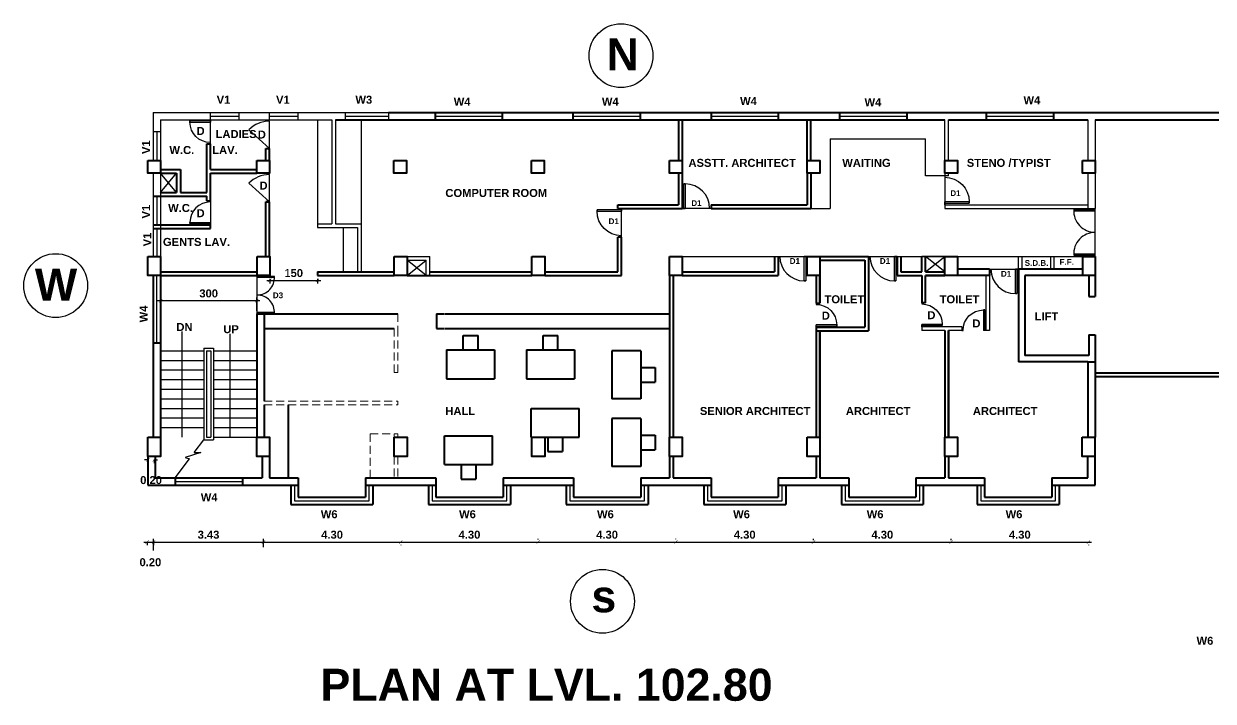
# Model space of a CAD drawing. Header units: inches. Extents: x 1352 to 5457, y 84 to 1168.
# Drawn here: x 2448.69 to 2485.85, y 276.56 to 297.73 of the extents above; entities that cross this region are included whole.
import ezdxf

# ---------------------------------------------------------------- set-up
doc = ezdxf.new("R2010")
doc.units = ezdxf.units.IN
doc.header["$MEASUREMENT"] = 0
doc.header["$PDMODE"] = 35
doc.header["$PDSIZE"] = -0.5
doc.linetypes.add('DASHED2', pattern=[0.375, 0.25, -0.125])
for name, color, linetype, lineweight in [('col', 250, 'Continuous', 40), ('hatch', 250, 'DASHED2', 9), ('text', 250, 'Continuous', 30), ('wall', 7, 'Continuous', 40), ('win', 250, 'Continuous', 30)]:
    doc.layers.add(name, color=color, linetype=linetype, lineweight=lineweight)
doc.styles.get("Standard").update_dxf_attribs({"font": 'arialbd.ttf', "height": 1.5})
doc.dimstyles.get("Standard").update_dxf_attribs({"dimtxt": 0.25, "dimasz": 0.1, "dimexe": 0.1, "dimexo": 0.1, "dimgap": 0.1, "dimtad": 1, "dimzin": 0, "dimdsep": 46, "dimtxsty": 'Standard', "dimblk": 'ARCHTICK', "dimcen": 0.1, "dimdle": 0.1, "dimclrd": 256, "dimadec": 0, "dimazin": 0, "dimtfac": 1, "dimtofl": 0, "dimtmove": 2, "dimatfit": 3, "dimfxl": 1, "dimtolj": 1, "dimtzin": 0, "dimlwd": -1, "dimarcsym": 0})

# ---------------------------------------------------------------- blocks, each defined once
blk = doc.blocks.new('_ArchTick')
at = {"color": 0, "linetype": 'ByBlock', "const_width": 0.15}
blk.add_lwpolyline([(-0.5, -0.5), (0.5, 0.5)], dxfattribs=at)
blk = doc.blocks.new('*D535')
at = {"layer": 'Defpoints', "color": 0, "transparency": 16777216}
for p in [(2452.963, 289.074), (2452.963, 288.661), (2455.963, 288.661)]:
    blk.add_point(p, dxfattribs=at)
at = {"layer": 'win', "color": 0, "lineweight": -2, "transparency": 16777216}
for p, q in [((2452.963, 288.761), (2452.963, 289.174)), ((2455.963, 288.761), (2455.963, 289.174))]:
    blk.add_line(p, q, dxfattribs=at)
at = {"layer": 'win', "transparency": 16777216}
blk.add_line((2456.063, 289.074), (2452.863, 289.074), dxfattribs=at)
at = {"layer": 'win', "transparency": 16777216, "xscale": 0.1, "yscale": 0.1, "zscale": 0.1, "rotation": 180}
blk.add_blockref('_ArchTick', (2452.963, 289.074), dxfattribs=at)
at = {"layer": 'win', "transparency": 16777216, "xscale": 0.1, "yscale": 0.1, "zscale": 0.1}
blk.add_blockref('_ArchTick', (2455.963, 289.074), dxfattribs=at)
at = {"layer": 'win', "color": 0, "transparency": 16777216, "insert": (2454.463, 289.302), "char_height": 0.25, "attachment_point": 5}
blk.add_mtext('\\A1;300', dxfattribs=at)
blk = doc.blocks.new('R')
at = {"layer": 'win'}
for p, q in [((13.196, 5.483), (13.246, 5.483)), ((14.096, 4.633), (14.096, 5.483)), ((14.196, 5.483), (14.096, 5.483)), ((14.146, 5.483), (14.146, 4.633)), ((14.096, 4.633), (14.146, 4.633)), ((14.146, 4.633), (14.096, 4.633))]:
    blk.add_line(p, q, dxfattribs=at)
blk.add_arc((14.096, 5.483), 0.85, 180, 270, dxfattribs=at)
blk = doc.blocks.new('*D536')
at = {"layer": 'Defpoints', "color": 0, "transparency": 16777216}
for p in [(2456.377, 289.861), (2457.863, 289.861), (2457.863, 289.711)]:
    blk.add_point(p, dxfattribs=at)
at = {"layer": 'text', "transparency": 16777216}
blk.add_line((2456.277, 289.711), (2457.963, 289.711), dxfattribs=at)
at = {"layer": 'text', "color": 0, "lineweight": -2, "transparency": 16777216}
for p, q in [((2456.377, 289.761), (2456.377, 289.611)), ((2457.863, 289.761), (2457.863, 289.611))]:
    blk.add_line(p, q, dxfattribs=at)
at = {"layer": 'text', "transparency": 16777216, "xscale": 0.1, "yscale": 0.1, "zscale": 0.1, "rotation": 180}
blk.add_blockref('_ArchTick', (2456.377, 289.711), dxfattribs=at)
at = {"layer": 'text', "transparency": 16777216, "xscale": 0.1, "yscale": 0.1, "zscale": 0.1}
blk.add_blockref('_ArchTick', (2457.863, 289.711), dxfattribs=at)
at = {"layer": 'text', "color": 0, "transparency": 16777216, "insert": (2457.12, 289.939), "char_height": 0.25, "attachment_point": 5}
blk.add_mtext('\\A1;{\\fArial Baltic|b0|i0|c186|p34;1}50', dxfattribs=at)
blk = doc.blocks.new('*D537')
at = {"layer": 'Defpoints', "color": 0, "linetype": 'Continuous', "transparency": 16777216}
for p in [(2452.563, 284.211), (2452.763, 284.211), (2452.763, 284.102)]:
    blk.add_point(p, dxfattribs=at)
at = {"layer": 'text', "linetype": 'Continuous', "transparency": 16777216}
for p, q in [((2452.563, 284.102), (2452.463, 284.102)), ((2452.763, 284.102), (2452.863, 284.102))]:
    blk.add_line(p, q, dxfattribs=at)
at = {"layer": 'text', "color": 0, "linetype": 'Continuous', "lineweight": -2, "transparency": 16777216}
for p, q in [((2452.563, 284.111), (2452.563, 284.002)), ((2452.763, 284.111), (2452.763, 284.002))]:
    blk.add_line(p, q, dxfattribs=at)
at = {"layer": 'text', "linetype": 'Continuous', "transparency": 16777216, "xscale": 0.1, "yscale": 0.1, "zscale": 0.1}
blk.add_blockref('_ArchTick', (2452.563, 284.102), dxfattribs=at)
at = {"layer": 'text', "linetype": 'Continuous', "transparency": 16777216, "xscale": 0.1, "yscale": 0.1, "zscale": 0.1, "rotation": 180}
blk.add_blockref('_ArchTick', (2452.763, 284.102), dxfattribs=at)
at = {"layer": 'text', "color": 0, "linetype": 'Continuous', "transparency": 16777216, "insert": (2452.663, 283.469), "char_height": 0.25, "attachment_point": 5}
blk.add_mtext('\\A1;0.20', dxfattribs=at)
blk = doc.blocks.new('*D527')
at = {"layer": 'Defpoints', "color": 0, "linetype": 'Continuous', "transparency": 16777216}
for p in [(2452.542, 281.646), (2452.742, 281.646), (2452.742, 281.536)]:
    blk.add_point(p, dxfattribs=at)
at = {"layer": 'text', "linetype": 'Continuous', "transparency": 16777216}
blk.add_line((2452.442, 281.536), (2452.842, 281.536), dxfattribs=at)
at = {"layer": 'text', "color": 0, "linetype": 'Continuous', "lineweight": -2, "transparency": 16777216}
for p, q in [((2452.542, 281.546), (2452.542, 281.436)), ((2452.742, 281.546), (2452.742, 281.436))]:
    blk.add_line(p, q, dxfattribs=at)
at = {"layer": 'text', "linetype": 'Continuous', "transparency": 16777216, "xscale": 0.1, "yscale": 0.1, "zscale": 0.1, "rotation": 180}
blk.add_blockref('_ArchTick', (2452.542, 281.536), dxfattribs=at)
at = {"layer": 'text', "linetype": 'Continuous', "transparency": 16777216, "xscale": 0.1, "yscale": 0.1, "zscale": 0.1}
blk.add_blockref('_ArchTick', (2452.742, 281.536), dxfattribs=at)
at = {"layer": 'text', "color": 0, "linetype": 'Continuous', "transparency": 16777216, "insert": (2452.642, 280.903), "char_height": 0.25, "attachment_point": 5}
blk.add_mtext('\\A1;0.20', dxfattribs=at)
blk = doc.blocks.new('*D528')
at = {"layer": 'Defpoints', "color": 0, "linetype": 'Continuous', "transparency": 16777216}
for p in [(2456.177, 281.536), (2452.742, 281.166), (2456.177, 281.276)]:
    blk.add_point(p, dxfattribs=at)
at = {"layer": 'text', "linetype": 'Continuous', "transparency": 16777216}
blk.add_line((2452.642, 281.536), (2456.277, 281.536), dxfattribs=at)
at = {"layer": 'text', "color": 0, "linetype": 'Continuous', "lineweight": -2, "transparency": 16777216}
for p, q in [((2452.742, 281.266), (2452.742, 281.636)), ((2456.177, 281.376), (2456.177, 281.636))]:
    blk.add_line(p, q, dxfattribs=at)
at = {"layer": 'text', "linetype": 'Continuous', "transparency": 16777216, "xscale": 0.1, "yscale": 0.1, "zscale": 0.1, "rotation": 180}
blk.add_blockref('_ArchTick', (2452.742, 281.536), dxfattribs=at)
at = {"layer": 'text', "linetype": 'Continuous', "transparency": 16777216, "xscale": 0.1, "yscale": 0.1, "zscale": 0.1}
blk.add_blockref('_ArchTick', (2456.177, 281.536), dxfattribs=at)
at = {"layer": 'text', "color": 0, "linetype": 'Continuous', "transparency": 16777216, "insert": (2454.459, 281.763), "char_height": 0.25, "attachment_point": 5}
blk.add_mtext('\\A1;3.43', dxfattribs=at)
blk = doc.blocks.new('*D529')
at = {"layer": 'Defpoints', "color": 0, "linetype": 'Continuous', "transparency": 16777216}
for p in [(2460.463, 281.548), (2460.463, 281.536), (2456.177, 281.276)]:
    blk.add_point(p, dxfattribs=at)
at = {"layer": 'text', "linetype": 'Continuous', "transparency": 16777216}
blk.add_line((2456.077, 281.536), (2460.563, 281.536), dxfattribs=at)
at = {"layer": 'text', "color": 0, "linetype": 'Continuous', "lineweight": -2, "transparency": 16777216}
for p, q in [((2456.177, 281.376), (2456.177, 281.636)), ((2460.463, 281.448), (2460.463, 281.436))]:
    blk.add_line(p, q, dxfattribs=at)
at = {"layer": 'text', "linetype": 'Continuous', "transparency": 16777216, "xscale": 0.1, "yscale": 0.1, "zscale": 0.1, "rotation": 180}
blk.add_blockref('_ArchTick', (2456.177, 281.536), dxfattribs=at)
at = {"layer": 'text', "linetype": 'Continuous', "transparency": 16777216, "xscale": 0.1, "yscale": 0.1, "zscale": 0.1}
blk.add_blockref('_ArchTick', (2460.463, 281.536), dxfattribs=at)
at = {"layer": 'text', "color": 0, "linetype": 'Continuous', "transparency": 16777216, "insert": (2458.32, 281.763), "char_height": 0.25, "attachment_point": 5}
blk.add_mtext('\\A1;4.30 ', dxfattribs=at)
blk = doc.blocks.new('*D530')
at = {"layer": 'Defpoints', "color": 0, "linetype": 'Continuous', "transparency": 16777216}
for p in [(2460.463, 281.548), (2464.763, 281.536), (2464.763, 281.512)]:
    blk.add_point(p, dxfattribs=at)
at = {"layer": 'text', "linetype": 'Continuous', "transparency": 16777216}
blk.add_line((2460.363, 281.536), (2464.863, 281.536), dxfattribs=at)
at = {"layer": 'text', "color": 0, "linetype": 'Continuous', "lineweight": -2, "transparency": 16777216}
for p, q in [((2460.463, 281.448), (2460.463, 281.436)), ((2464.763, 281.612), (2464.763, 281.636))]:
    blk.add_line(p, q, dxfattribs=at)
at = {"layer": 'text', "linetype": 'Continuous', "transparency": 16777216, "xscale": 0.1, "yscale": 0.1, "zscale": 0.1, "rotation": 180}
blk.add_blockref('_ArchTick', (2460.463, 281.536), dxfattribs=at)
at = {"layer": 'text', "linetype": 'Continuous', "transparency": 16777216, "xscale": 0.1, "yscale": 0.1, "zscale": 0.1}
blk.add_blockref('_ArchTick', (2464.763, 281.536), dxfattribs=at)
at = {"layer": 'text', "color": 0, "linetype": 'Continuous', "transparency": 16777216, "insert": (2462.613, 281.763), "char_height": 0.25, "attachment_point": 5}
blk.add_mtext('\\A1;4.30', dxfattribs=at)
blk = doc.blocks.new('*D531')
at = {"layer": 'Defpoints', "color": 0, "linetype": 'Continuous', "transparency": 16777216}
for p in [(2464.763, 281.512), (2469.063, 281.536), (2469.063, 281.526)]:
    blk.add_point(p, dxfattribs=at)
at = {"layer": 'text', "linetype": 'Continuous', "transparency": 16777216}
blk.add_line((2464.663, 281.536), (2469.163, 281.536), dxfattribs=at)
at = {"layer": 'text', "color": 0, "linetype": 'Continuous', "lineweight": -2, "transparency": 16777216}
for p, q in [((2464.763, 281.612), (2464.763, 281.636)), ((2469.063, 281.626), (2469.063, 281.636))]:
    blk.add_line(p, q, dxfattribs=at)
at = {"layer": 'text', "linetype": 'Continuous', "transparency": 16777216, "xscale": 0.1, "yscale": 0.1, "zscale": 0.1, "rotation": 180}
blk.add_blockref('_ArchTick', (2464.763, 281.536), dxfattribs=at)
at = {"layer": 'text', "linetype": 'Continuous', "transparency": 16777216, "xscale": 0.1, "yscale": 0.1, "zscale": 0.1}
blk.add_blockref('_ArchTick', (2469.063, 281.536), dxfattribs=at)
at = {"layer": 'text', "color": 0, "linetype": 'Continuous', "transparency": 16777216, "insert": (2466.913, 281.763), "char_height": 0.25, "attachment_point": 5}
blk.add_mtext('\\A1;4.30', dxfattribs=at)
blk = doc.blocks.new('*D532')
at = {"layer": 'Defpoints', "color": 0, "linetype": 'Continuous', "transparency": 16777216}
for p in [(2469.063, 281.526), (2473.363, 281.536), (2473.363, 281.498)]:
    blk.add_point(p, dxfattribs=at)
at = {"layer": 'text', "linetype": 'Continuous', "transparency": 16777216}
blk.add_line((2468.963, 281.536), (2473.463, 281.536), dxfattribs=at)
at = {"layer": 'text', "color": 0, "linetype": 'Continuous', "lineweight": -2, "transparency": 16777216}
for p, q in [((2469.063, 281.626), (2469.063, 281.636)), ((2473.363, 281.598), (2473.363, 281.636))]:
    blk.add_line(p, q, dxfattribs=at)
at = {"layer": 'text', "linetype": 'Continuous', "transparency": 16777216, "xscale": 0.1, "yscale": 0.1, "zscale": 0.1, "rotation": 180}
blk.add_blockref('_ArchTick', (2469.063, 281.536), dxfattribs=at)
at = {"layer": 'text', "linetype": 'Continuous', "transparency": 16777216, "xscale": 0.1, "yscale": 0.1, "zscale": 0.1}
blk.add_blockref('_ArchTick', (2473.363, 281.536), dxfattribs=at)
at = {"layer": 'text', "color": 0, "linetype": 'Continuous', "transparency": 16777216, "insert": (2471.213, 281.763), "char_height": 0.25, "attachment_point": 5}
blk.add_mtext('\\A1;4.30', dxfattribs=at)
blk = doc.blocks.new('*D533')
at = {"layer": 'Defpoints', "color": 0, "linetype": 'Continuous', "transparency": 16777216}
for p in [(2473.363, 281.498), (2477.663, 281.536), (2477.663, 281.498)]:
    blk.add_point(p, dxfattribs=at)
at = {"layer": 'text', "linetype": 'Continuous', "transparency": 16777216}
blk.add_line((2473.263, 281.536), (2477.763, 281.536), dxfattribs=at)
at = {"layer": 'text', "color": 0, "linetype": 'Continuous', "lineweight": -2, "transparency": 16777216}
for p, q in [((2473.363, 281.598), (2473.363, 281.636)), ((2477.663, 281.598), (2477.663, 281.636))]:
    blk.add_line(p, q, dxfattribs=at)
at = {"layer": 'text', "linetype": 'Continuous', "transparency": 16777216, "xscale": 0.1, "yscale": 0.1, "zscale": 0.1, "rotation": 180}
blk.add_blockref('_ArchTick', (2473.363, 281.536), dxfattribs=at)
at = {"layer": 'text', "linetype": 'Continuous', "transparency": 16777216, "xscale": 0.1, "yscale": 0.1, "zscale": 0.1}
blk.add_blockref('_ArchTick', (2477.663, 281.536), dxfattribs=at)
at = {"layer": 'text', "color": 0, "linetype": 'Continuous', "transparency": 16777216, "insert": (2475.513, 281.763), "char_height": 0.25, "attachment_point": 5}
blk.add_mtext('\\A1;4.30', dxfattribs=at)
blk = doc.blocks.new('*D534')
at = {"layer": 'Defpoints', "color": 0, "linetype": 'Continuous', "transparency": 16777216}
for p in [(2477.663, 281.498), (2481.954, 281.549), (2481.954, 281.536)]:
    blk.add_point(p, dxfattribs=at)
at = {"layer": 'text', "linetype": 'Continuous', "transparency": 16777216}
blk.add_line((2477.563, 281.536), (2482.054, 281.536), dxfattribs=at)
at = {"layer": 'text', "color": 0, "linetype": 'Continuous', "lineweight": -2, "transparency": 16777216}
for p, q in [((2477.663, 281.598), (2477.663, 281.636)), ((2481.954, 281.449), (2481.954, 281.436))]:
    blk.add_line(p, q, dxfattribs=at)
at = {"layer": 'text', "linetype": 'Continuous', "transparency": 16777216, "xscale": 0.1, "yscale": 0.1, "zscale": 0.1, "rotation": 180}
blk.add_blockref('_ArchTick', (2477.663, 281.536), dxfattribs=at)
at = {"layer": 'text', "linetype": 'Continuous', "transparency": 16777216, "xscale": 0.1, "yscale": 0.1, "zscale": 0.1}
blk.add_blockref('_ArchTick', (2481.954, 281.536), dxfattribs=at)
at = {"layer": 'text', "color": 0, "linetype": 'Continuous', "transparency": 16777216, "insert": (2479.809, 281.763), "char_height": 0.25, "attachment_point": 5}
blk.add_mtext('\\A1;4.30 ', dxfattribs=at)

msp = doc.modelspace()

# ---------------------------------------------------------------- linework, layer by layer
at = {"layer": 'col'}
for p, q in [((2481.763, 290.461), (2482.163, 290.461)), ((2481.763, 290.461), (2481.763, 289.861)), ((2482.163, 290.461), (2482.163, 289.211)), ((2481.763, 290.061), (2479.763, 290.061)), ((2479.763, 290.061), (2479.763, 287.161)), ((2482.163, 289.861), (2479.963, 289.861)), ((2479.963, 289.861), (2479.963, 287.361)), ((2481.963, 289.861), (2481.963, 289.211)), ((2481.963, 289.211), (2482.163, 289.211)), ((2481.963, 288.011), (2481.963, 287.361)), ((2481.963, 288.011), (2482.163, 288.011)), ((2482.163, 288.011), (2482.163, 287.161)), ((2481.963, 287.361), (2479.963, 287.361)), ((2481.933, 287.161), (2479.763, 287.161)), ((2481.933, 287.161), (2482.163, 287.161))]:
    msp.add_line(p, q, dxfattribs=at)
for points in [[(2452.563, 293.461), (2452.963, 293.461), (2452.963, 293.061), (2452.563, 293.061)], [(2455.963, 293.461), (2456.363, 293.461), (2456.363, 293.061), (2455.963, 293.061)], [(2460.249, 293.461), (2460.649, 293.461), (2460.649, 293.061), (2460.249, 293.061)], [(2464.549, 293.461), (2464.949, 293.461), (2464.949, 293.061), (2464.549, 293.061)], [(2468.863, 293.461), (2469.263, 293.461), (2469.263, 293.061), (2468.863, 293.061)], [(2473.163, 293.461), (2473.563, 293.461), (2473.563, 293.061), (2473.163, 293.061)], [(2477.463, 293.461), (2477.863, 293.461), (2477.863, 293.061), (2477.463, 293.061)], [(2481.763, 293.461), (2482.163, 293.461), (2482.163, 293.061), (2481.763, 293.061)], [(2481.763, 293.461), (2482.163, 293.461), (2482.163, 293.061), (2481.763, 293.061)], [(2452.563, 290.461), (2452.963, 290.461), (2452.963, 289.861), (2452.563, 289.861)], [(2455.977, 290.461), (2456.377, 290.461), (2456.377, 289.861), (2455.977, 289.861)], [(2460.263, 290.461), (2460.663, 290.461), (2460.663, 289.861), (2460.263, 289.861)], [(2464.563, 290.461), (2464.963, 290.461), (2464.963, 289.861), (2464.563, 289.861)], [(2468.863, 290.461), (2469.263, 290.461), (2469.263, 289.861), (2468.863, 289.861)], [(2473.163, 290.461), (2473.563, 290.461), (2473.563, 289.861), (2473.163, 289.861)], [(2477.463, 290.461), (2477.863, 290.461), (2477.863, 289.861), (2477.463, 289.861)], [(2452.563, 284.811), (2452.963, 284.811), (2452.963, 284.211), (2452.563, 284.211)], [(2455.963, 284.811), (2456.363, 284.811), (2456.363, 284.211), (2455.963, 284.211)], [(2460.263, 284.811), (2460.663, 284.811), (2460.663, 284.211), (2460.263, 284.211)], [(2464.563, 284.811), (2464.963, 284.811), (2464.963, 284.211), (2464.563, 284.211)], [(2468.863, 284.811), (2469.263, 284.811), (2469.263, 284.211), (2468.863, 284.211)], [(2473.163, 284.811), (2473.563, 284.811), (2473.563, 284.211), (2473.163, 284.211)], [(2477.463, 284.811), (2477.863, 284.811), (2477.863, 284.211), (2477.463, 284.211)], [(2481.754, 284.811), (2482.154, 284.811), (2482.154, 284.211), (2481.754, 284.211)]]:
    msp.add_lwpolyline(points, close=True, dxfattribs=at)
at = {"layer": 'hatch'}
for p, q in [((2460.378, 288.661), (2460.378, 288.211)), ((2460.263, 286.834), (2460.263, 288.211)), ((2460.378, 286.834), (2460.378, 288.211)), ((2460.263, 286.834), (2460.378, 286.834)), ((2456.193, 285.934), (2460.378, 285.934)), ((2456.193, 285.819), (2460.378, 285.819)), ((2460.378, 285.819), (2460.378, 285.934)), ((2459.513, 284.919), (2459.513, 283.541)), ((2459.513, 284.919), (2460.378, 284.919)), ((2460.263, 284.811), (2460.263, 284.919)), ((2460.378, 284.811), (2460.378, 284.919)), ((2460.263, 284.211), (2460.263, 283.541)), ((2460.378, 284.211), (2460.378, 283.541))]:
    msp.add_line(p, q, dxfattribs=at)
at = {"layer": 'text'}
for p, q in [((2454.518, 294.731), (2454.518, 294.961)), ((2454.518, 294.846), (2455.418, 294.846)), ((2455.418, 294.731), (2455.418, 294.961)), ((2456.363, 294.731), (2456.363, 294.961)), ((2456.363, 294.731), (2456.363, 294.961)), ((2457.263, 294.731), (2457.263, 294.961)), ((2452.849, 293.461), (2452.849, 294.361)), ((2453.463, 292.461), (2452.963, 293.061)), ((2452.963, 292.461), (2453.463, 293.061)), ((2452.849, 291.446), (2452.849, 292.346)), ((2452.849, 290.461), (2452.849, 291.331)), ((2460.663, 290.461), (2461.378, 290.461)), ((2460.663, 290.346), (2461.263, 290.346)), ((2461.263, 289.861), (2460.663, 290.346)), ((2460.663, 289.861), (2461.263, 290.346)), ((2461.263, 289.861), (2461.263, 290.346)), ((2461.378, 289.861), (2461.378, 290.461)), ((2477.463, 290.461), (2476.748, 290.461)), ((2460.663, 289.861), (2461.263, 289.861)), ((2477.463, 288.261), (2476.748, 288.261)), ((2477.463, 288.146), (2476.748, 288.146))]:
    msp.add_line(p, q, dxfattribs=at)
at = {"layer": 'text', "linetype": 'Continuous'}
for p, q in [((2470.17, 294.961), (2472.27, 294.961)), ((2470.17, 294.731), (2472.27, 294.731)), ((2474.185, 294.961), (2476.285, 294.961)), ((2474.185, 294.731), (2476.285, 294.731)), ((2478.77, 294.961), (2480.87, 294.961)), ((2478.77, 294.731), (2480.87, 294.731)), ((2452.733, 294.361), (2452.963, 294.361)), ((2456.363, 293.831), (2455.72, 294.417)), ((2456.363, 293.831), (2456.363, 294.686)), ((2456.363, 292.161), (2456.363, 293.016)), ((2456.363, 292.161), (2455.72, 292.747)), ((2477.463, 289.976), (2476.863, 290.461)), ((2476.863, 289.976), (2477.463, 290.461)), ((2479.763, 290.061), (2479.763, 290.461)), ((2479.878, 290.061), (2479.878, 290.461)), ((2480.766, 290.461), (2480.766, 290.061)), ((2480.876, 290.461), (2480.876, 290.061)), ((2478.748, 289.861), (2478.748, 288.146)), ((2478.863, 289.861), (2478.863, 288.146)), ((2476.748, 288.261), (2476.748, 288.146)), ((2477.998, 288.261), (2477.463, 288.261)), ((2477.998, 288.146), (2477.578, 288.146)), ((2477.998, 288.261), (2477.998, 288.146)), ((2478.863, 288.146), (2478.748, 288.146)), ((2454.418, 287.511), (2454.533, 287.511)), ((2454.014, 284.334), (2454.313, 284.731)), ((2454.217, 284.334), (2453.724, 284.174)), ((2454.014, 284.334), (2454.217, 284.334)), ((2453.418, 283.541), (2453.865, 284.136)), ((2453.724, 284.174), (2453.865, 284.136))]:
    msp.add_line(p, q, dxfattribs=at)
at = {"layer": 'text'}
for centre in [(2467.349, 296.731), (2449.683, 289.548), (2466.767, 279.684)]:
    msp.add_circle(centre, 0.997, dxfattribs=at)
at = {"layer": 'text', "linetype": 'Continuous'}
for centre in [(2456.363, 293.786), (2456.363, 292.116)]:
    msp.add_arc(centre, 0.9, 90, 135.5529, dxfattribs=at)
at = {"layer": 'wall'}
for p, q in [((2458.428, 294.731), (2461.549, 294.731)), ((2460.078, 294.961), (2461.549, 294.961)), ((2461.549, 294.731), (2461.549, 294.961)), ((2461.549, 294.961), (2463.649, 294.961)), ((2461.549, 294.731), (2463.649, 294.731)), ((2463.649, 294.961), (2465.856, 294.961)), ((2463.649, 294.731), (2463.649, 294.961)), ((2463.649, 294.731), (2465.856, 294.731)), ((2465.856, 294.731), (2465.856, 294.961)), ((2465.856, 294.961), (2467.956, 294.961)), ((2465.856, 294.731), (2467.956, 294.731)), ((2467.956, 294.961), (2482.163, 294.961)), ((2467.956, 294.731), (2467.956, 294.961)), ((2467.956, 294.731), (2477.463, 294.731)), ((2469.148, 294.731), (2469.148, 293.461)), ((2469.263, 294.731), (2469.263, 291.961)), ((2470.17, 294.731), (2470.17, 294.961)), ((2472.27, 294.731), (2472.27, 294.961)), ((2473.163, 293.461), (2473.163, 294.731)), ((2473.278, 293.461), (2473.278, 294.731)), ((2474.185, 294.731), (2474.185, 294.961)), ((2476.285, 294.731), (2476.285, 294.961)), ((2477.578, 294.731), (2481.933, 294.731)), ((2478.77, 294.731), (2478.77, 294.961)), ((2480.87, 294.731), (2480.87, 294.961)), ((2482.163, 294.961), (2486.991, 294.961)), ((2482.163, 294.731), (2486.991, 294.731)), ((2454.408, 293.981), (2454.518, 293.981)), ((2454.408, 292.461), (2454.408, 293.981)), ((2454.518, 293.176), (2454.518, 293.981)), ((2456.248, 293.831), (2456.363, 293.831)), ((2456.248, 293.461), (2456.248, 293.831)), ((2456.363, 293.461), (2456.363, 293.831)), ((2452.963, 293.176), (2453.578, 293.176)), ((2452.963, 293.061), (2453.463, 293.061)), ((2453.463, 293.061), (2453.463, 292.461)), ((2453.578, 293.176), (2453.578, 292.461)), ((2454.518, 293.176), (2455.963, 293.176)), ((2454.518, 292.196), (2454.518, 293.061)), ((2454.518, 293.061), (2455.963, 293.061)), ((2469.148, 293.061), (2469.148, 292.076)), ((2473.163, 293.061), (2473.163, 292.076)), ((2473.278, 293.061), (2473.278, 291.961)), ((2452.733, 292.346), (2454.408, 292.346)), ((2452.963, 292.461), (2453.463, 292.461)), ((2453.578, 292.461), (2454.408, 292.461)), ((2454.408, 292.196), (2454.408, 292.346)), ((2454.408, 292.196), (2454.518, 292.196)), ((2456.248, 290.461), (2456.248, 292.161)), ((2456.248, 292.161), (2456.363, 292.161)), ((2456.363, 292.161), (2456.248, 292.161)), ((2456.363, 290.461), (2456.363, 292.161)), ((2467.248, 292.076), (2469.148, 292.076)), ((2467.248, 291.961), (2467.248, 292.076)), ((2467.248, 291.961), (2469.263, 291.961)), ((2470.163, 292.076), (2473.163, 292.076)), ((2470.163, 292.076), (2470.163, 291.961)), ((2470.163, 291.961), (2473.278, 291.961)), ((2452.733, 291.446), (2454.518, 291.446)), ((2454.518, 291.331), (2454.518, 291.446)), ((2452.733, 291.331), (2454.518, 291.331)), ((2467.248, 289.976), (2467.248, 291.061)), ((2467.363, 291.061), (2467.248, 291.061)), ((2467.363, 289.861), (2467.363, 291.061)), ((2472.148, 290.461), (2472.148, 289.976)), ((2472.263, 290.461), (2472.263, 289.861)), ((2473.563, 290.461), (2475.078, 290.461)), ((2473.563, 290.346), (2474.963, 290.346)), ((2474.963, 290.461), (2474.963, 290.452)), ((2474.963, 290.346), (2474.963, 288.246)), ((2475.078, 290.461), (2475.078, 288.131)), ((2475.978, 290.461), (2475.978, 289.861)), ((2476.093, 290.461), (2476.093, 289.976)), ((2476.748, 289.976), (2476.748, 290.461)), ((2476.863, 289.976), (2476.863, 290.461)), ((2452.963, 289.976), (2455.963, 289.976)), ((2457.863, 289.976), (2457.863, 289.861)), ((2457.863, 289.976), (2460.263, 289.976)), ((2461.378, 289.976), (2464.563, 289.976)), ((2464.963, 289.976), (2467.248, 289.976)), ((2469.263, 289.976), (2472.148, 289.976)), ((2476.093, 289.976), (2476.748, 289.976)), ((2476.863, 289.976), (2477.463, 289.976)), ((2478.863, 290.061), (2477.863, 290.061)), ((2478.863, 290.061), (2478.863, 289.861)), ((2452.733, 289.861), (2452.733, 287.761)), ((2452.963, 289.861), (2455.963, 289.861)), ((2452.963, 289.861), (2452.963, 287.761)), ((2457.863, 289.861), (2460.263, 289.861)), ((2460.663, 289.861), (2464.563, 289.861)), ((2464.963, 289.861), (2467.363, 289.861)), ((2468.863, 289.861), (2468.863, 284.811)), ((2468.978, 289.861), (2468.978, 284.811)), ((2469.263, 289.861), (2472.263, 289.861)), ((2473.448, 289.861), (2473.448, 288.996)), ((2473.563, 288.996), (2473.563, 289.861)), ((2473.563, 289.861), (2473.563, 288.996)), ((2475.978, 289.861), (2476.748, 289.861)), ((2476.748, 289.861), (2476.748, 289.011)), ((2476.863, 289.861), (2477.463, 289.861)), ((2477.463, 289.861), (2476.863, 289.861)), ((2476.863, 289.011), (2476.863, 289.861)), ((2478.863, 289.861), (2477.863, 289.861)), ((2473.448, 288.996), (2473.563, 288.996)), ((2476.863, 289.011), (2476.748, 289.011)), ((2455.963, 288.661), (2460.378, 288.661)), ((2455.963, 288.661), (2455.963, 284.811)), ((2456.193, 288.661), (2456.193, 285.934)), ((2461.578, 288.661), (2461.813, 288.661)), ((2461.578, 288.661), (2461.578, 288.211)), ((2461.836, 288.661), (2468.863, 288.661)), ((2456.193, 288.211), (2460.263, 288.211)), ((2461.578, 288.211), (2461.813, 288.211)), ((2461.836, 288.211), (2468.863, 288.211)), ((2473.448, 288.246), (2474.963, 288.246)), ((2473.448, 288.246), (2473.448, 284.811)), ((2473.448, 288.131), (2475.078, 288.131)), ((2473.563, 284.811), (2473.563, 288.131)), ((2473.563, 288.131), (2473.563, 284.211)), ((2477.463, 288.146), (2477.463, 284.811)), ((2477.578, 284.811), (2477.578, 288.146)), ((2477.578, 288.146), (2477.578, 284.811)), ((2452.733, 287.761), (2452.733, 284.811)), ((2452.733, 287.761), (2452.963, 287.761)), ((2452.963, 287.761), (2452.963, 284.211)), ((2462.419, 287.987), (2462.879, 287.987)), ((2462.419, 287.537), (2462.419, 287.987)), ((2462.879, 287.537), (2462.879, 287.987)), ((2462.879, 287.537), (2462.879, 287.987)), ((2464.915, 287.987), (2465.375, 287.987)), ((2464.915, 287.537), (2464.915, 287.987)), ((2465.375, 287.537), (2465.375, 287.987)), ((2461.899, 287.537), (2463.399, 287.537)), ((2461.899, 287.537), (2461.899, 286.637)), ((2463.399, 287.537), (2463.399, 286.637)), ((2464.395, 287.537), (2465.895, 287.537)), ((2464.395, 287.537), (2464.395, 286.637)), ((2465.895, 287.537), (2465.895, 286.637)), ((2467.063, 287.511), (2467.063, 286.011)), ((2467.963, 287.511), (2467.063, 287.511)), ((2467.963, 287.511), (2467.963, 286.011)), ((2467.963, 286.991), (2468.413, 286.991)), ((2468.413, 286.991), (2468.413, 286.531)), ((2481.933, 287.161), (2481.933, 284.811)), ((2482.163, 287.161), (2482.163, 284.811)), ((2461.899, 286.637), (2463.399, 286.637)), ((2461.899, 286.637), (2463.399, 286.637)), ((2464.395, 286.637), (2465.895, 286.637)), ((2464.395, 286.637), (2465.895, 286.637)), ((2467.963, 286.531), (2468.413, 286.531)), ((2467.963, 286.531), (2468.413, 286.531)), ((2456.193, 285.819), (2456.193, 284.811)), ((2456.943, 285.819), (2456.943, 283.541)), ((2467.963, 286.011), (2467.063, 286.011)), ((2464.539, 285.711), (2466.039, 285.711)), ((2464.539, 284.811), (2464.539, 285.711)), ((2466.039, 284.811), (2466.039, 285.711)), ((2467.063, 285.399), (2467.063, 283.899)), ((2467.963, 285.399), (2467.063, 285.399)), ((2467.963, 285.399), (2467.963, 283.899)), ((2461.836, 284.853), (2463.336, 284.853)), ((2461.836, 283.953), (2461.836, 284.853)), ((2463.336, 283.953), (2463.336, 284.853)), ((2464.539, 284.811), (2466.039, 284.811)), ((2465.059, 284.811), (2465.059, 284.361)), ((2465.519, 284.811), (2465.519, 284.361)), ((2467.963, 284.879), (2468.413, 284.879)), ((2468.413, 284.879), (2468.413, 284.419)), ((2465.059, 284.361), (2465.519, 284.361)), ((2467.963, 284.419), (2468.413, 284.419)), ((2452.563, 284.211), (2452.563, 283.311)), ((2452.793, 284.211), (2452.793, 283.541)), ((2456.133, 284.211), (2456.133, 283.541)), ((2456.363, 284.211), (2456.363, 283.541)), ((2461.836, 283.953), (2463.336, 283.953)), ((2462.356, 283.953), (2462.356, 283.503)), ((2462.816, 283.953), (2462.816, 283.503)), ((2468.863, 284.211), (2468.863, 283.541)), ((2468.978, 284.211), (2468.978, 283.541)), ((2473.448, 284.211), (2473.448, 283.541)), ((2473.563, 284.211), (2473.563, 283.541)), ((2477.463, 284.211), (2477.463, 283.541)), ((2477.578, 284.211), (2477.578, 283.541)), ((2481.933, 283.541), (2481.933, 284.211)), ((2482.163, 283.311), (2482.163, 284.211)), ((2467.963, 283.899), (2467.063, 283.899)), ((2452.563, 283.311), (2453.418, 283.311)), ((2452.793, 283.541), (2453.418, 283.541)), ((2453.418, 283.541), (2453.418, 283.311)), ((2453.418, 283.541), (2455.518, 283.541)), ((2453.418, 283.311), (2455.518, 283.311)), ((2455.518, 283.541), (2455.518, 283.311)), ((2455.518, 283.541), (2456.133, 283.541)), ((2455.518, 283.311), (2457.263, 283.311)), ((2456.363, 283.541), (2457.263, 283.541)), ((2457.033, 283.311), (2457.033, 282.711)), ((2457.263, 283.541), (2457.263, 282.941)), ((2459.363, 283.541), (2461.563, 283.541)), ((2459.363, 283.541), (2459.363, 282.941)), ((2459.363, 283.311), (2461.563, 283.311)), ((2459.593, 283.311), (2459.593, 282.711)), ((2461.333, 283.311), (2461.333, 282.711)), ((2461.563, 283.541), (2461.563, 282.941)), ((2462.356, 283.503), (2462.816, 283.503)), ((2463.663, 283.541), (2465.863, 283.541)), ((2463.663, 283.541), (2463.663, 282.941)), ((2463.663, 283.311), (2465.863, 283.311)), ((2463.893, 283.311), (2463.893, 282.711)), ((2465.633, 283.311), (2465.633, 282.711)), ((2465.863, 283.541), (2465.863, 282.941)), ((2467.963, 283.541), (2468.863, 283.541)), ((2467.963, 283.541), (2467.963, 282.941)), ((2467.963, 283.311), (2470.163, 283.311)), ((2468.193, 283.311), (2468.193, 282.711)), ((2468.978, 283.541), (2470.163, 283.541)), ((2469.933, 283.311), (2469.933, 282.711)), ((2470.163, 283.541), (2470.163, 282.941)), ((2472.263, 283.541), (2473.448, 283.541)), ((2472.263, 283.541), (2472.263, 282.941)), ((2472.263, 283.311), (2474.463, 283.311)), ((2472.493, 283.311), (2472.493, 282.711)), ((2473.563, 283.541), (2474.463, 283.541)), ((2474.233, 283.311), (2474.233, 282.711)), ((2474.463, 283.541), (2474.463, 282.941)), ((2476.563, 283.541), (2477.463, 283.541)), ((2476.563, 283.541), (2476.563, 282.941)), ((2476.563, 283.311), (2478.706, 283.311)), ((2476.793, 283.311), (2476.793, 282.711)), ((2477.578, 283.541), (2478.706, 283.541)), ((2478.476, 283.311), (2478.476, 282.711)), ((2478.706, 283.541), (2478.706, 282.941)), ((2480.806, 283.541), (2481.933, 283.541)), ((2480.806, 283.541), (2480.806, 282.941)), ((2480.806, 283.311), (2482.163, 283.311)), ((2481.036, 283.311), (2481.036, 282.711)), ((2457.263, 282.941), (2459.363, 282.941)), ((2461.563, 282.941), (2463.663, 282.941)), ((2465.863, 282.941), (2467.963, 282.941)), ((2470.163, 282.941), (2472.263, 282.941)), ((2474.463, 282.941), (2476.563, 282.941)), ((2478.706, 282.941), (2480.806, 282.941)), ((2457.033, 282.711), (2459.593, 282.711)), ((2461.333, 282.711), (2463.893, 282.711)), ((2465.633, 282.711), (2468.193, 282.711)), ((2469.933, 282.711), (2472.493, 282.711)), ((2474.233, 282.711), (2476.793, 282.711)), ((2478.476, 282.711), (2481.036, 282.711))]:
    msp.add_line(p, q, dxfattribs=at)
at = {"layer": 'wall', "linetype": 'Continuous'}
for p, q in [((2482.163, 286.82), (2486.921, 286.82)), ((2482.163, 286.705), (2486.521, 286.705))]:
    msp.add_line(p, q, dxfattribs=at)
at = {"layer": 'win'}
for p, q in [((2452.733, 294.961), (2460.078, 294.961)), ((2452.733, 294.961), (2452.733, 293.461)), ((2452.963, 294.731), (2458.313, 294.731)), ((2452.963, 294.731), (2452.963, 289.861)), ((2454.518, 293.979), (2454.518, 294.731)), ((2456.363, 294.846), (2457.263, 294.846)), ((2457.863, 294.731), (2457.863, 291.361)), ((2458.313, 294.731), (2458.313, 291.476)), ((2458.428, 294.731), (2458.428, 291.476)), ((2458.728, 294.961), (2458.728, 294.731)), ((2458.728, 294.846), (2460.078, 294.846)), ((2459.228, 294.731), (2459.228, 289.976)), ((2460.078, 294.961), (2460.078, 294.731)), ((2461.549, 294.846), (2463.649, 294.846)), ((2465.856, 294.846), (2467.956, 294.846)), ((2470.17, 294.846), (2472.27, 294.846)), ((2474.185, 294.846), (2476.285, 294.846)), ((2477.463, 293.461), (2477.463, 294.731)), ((2477.578, 293.461), (2477.578, 294.731)), ((2478.77, 294.846), (2480.87, 294.846)), ((2481.933, 294.731), (2481.933, 293.461)), ((2481.933, 294.731), (2481.933, 293.461)), ((2482.163, 294.731), (2482.163, 291.961)), ((2473.878, 294.131), (2476.863, 294.131)), ((2473.878, 294.131), (2473.878, 291.961)), ((2476.863, 292.977), (2476.863, 294.131)), ((2452.563, 293.461), (2452.963, 293.461)), ((2452.563, 293.461), (2452.563, 293.061)), ((2469.263, 293.461), (2469.263, 293.061)), ((2452.563, 293.061), (2452.963, 293.061)), ((2452.733, 293.061), (2452.733, 290.461)), ((2477.578, 292.977), (2476.863, 292.977)), ((2477.463, 293.061), (2477.463, 292.976)), ((2477.463, 292.976), (2477.463, 292.076)), ((2477.578, 292.977), (2477.578, 293.061)), ((2481.933, 293.061), (2481.933, 291.961)), ((2481.933, 293.061), (2481.933, 292.076)), ((2454.518, 292.199), (2454.518, 291.446)), ((2467.363, 291.061), (2467.363, 291.961)), ((2470.163, 291.961), (2469.263, 291.961)), ((2473.278, 291.961), (2473.878, 291.961)), ((2477.463, 292.076), (2481.933, 292.076)), ((2477.463, 292.076), (2477.463, 291.961)), ((2477.463, 291.961), (2482.163, 291.961)), ((2481.493, 291.881), (2482.163, 291.881)), ((2481.494, 291.921), (2482.163, 291.921)), ((2482.163, 290.461), (2482.163, 291.961)), ((2457.863, 291.476), (2458.313, 291.476)), ((2458.428, 291.476), (2459.228, 291.476)), ((2457.863, 291.361), (2459.113, 291.361)), ((2458.663, 291.361), (2458.663, 289.976)), ((2459.113, 291.361), (2459.113, 289.976)), ((2452.563, 290.461), (2452.963, 290.461)), ((2452.563, 290.461), (2452.563, 289.861)), ((2469.263, 290.461), (2472.263, 290.461)), ((2472.263, 290.461), (2473.163, 290.461)), ((2475.078, 290.461), (2475.978, 290.461)), ((2475.978, 290.461), (2477.463, 290.461)), ((2477.863, 290.461), (2481.763, 290.461)), ((2481.493, 290.541), (2482.163, 290.541)), ((2481.494, 290.501), (2482.163, 290.501)), ((2467.363, 289.976), (2467.363, 289.861)), ((2478.863, 290.061), (2479.763, 290.061)), ((2452.563, 289.861), (2452.963, 289.861)), ((2452.848, 287.761), (2452.848, 289.861)), ((2455.977, 288.646), (2455.977, 289.861)), ((2456.518, 289.829), (2455.977, 289.829)), ((2456.519, 289.797), (2455.977, 289.797)), ((2481.763, 289.861), (2482.163, 289.861)), ((2456.519, 288.711), (2455.977, 288.711)), ((2456.518, 288.679), (2455.977, 288.679)), ((2452.963, 287.511), (2454.313, 287.511)), ((2454.313, 287.591), (2454.313, 284.731)), ((2454.313, 287.591), (2454.613, 287.591)), ((2454.393, 287.511), (2454.393, 284.811)), ((2454.393, 287.511), (2454.533, 287.511)), ((2454.533, 287.511), (2454.533, 284.811)), ((2454.613, 287.591), (2454.613, 284.731)), ((2454.613, 287.511), (2455.963, 287.511)), ((2452.963, 287.211), (2454.313, 287.211)), ((2454.613, 287.211), (2455.963, 287.211)), ((2452.963, 286.911), (2454.313, 286.911)), ((2452.963, 286.611), (2454.313, 286.611)), ((2454.613, 286.911), (2455.963, 286.911)), ((2454.613, 286.611), (2455.963, 286.611)), ((2452.963, 286.311), (2454.313, 286.311)), ((2454.613, 286.311), (2455.963, 286.311)), ((2452.963, 286.011), (2454.313, 286.011)), ((2454.613, 286.011), (2455.963, 286.011)), ((2452.963, 285.711), (2454.313, 285.711)), ((2454.613, 285.711), (2455.963, 285.711)), ((2452.963, 285.411), (2454.313, 285.411)), ((2452.963, 285.111), (2454.313, 285.111)), ((2454.613, 285.411), (2455.963, 285.411)), ((2454.613, 285.111), (2455.963, 285.111)), ((2452.563, 284.811), (2452.963, 284.811)), ((2452.563, 284.811), (2452.563, 284.211)), ((2454.313, 284.731), (2454.613, 284.731)), ((2454.393, 284.811), (2454.533, 284.811)), ((2454.613, 284.811), (2455.963, 284.811)), ((2464.563, 284.811), (2464.563, 284.211)), ((2464.563, 284.811), (2464.963, 284.811)), ((2464.963, 284.811), (2464.963, 284.211)), ((2473.563, 284.811), (2473.563, 284.211)), ((2452.563, 284.211), (2452.963, 284.211)), ((2460.263, 284.211), (2460.663, 284.211)), ((2464.563, 284.211), (2464.963, 284.211)), ((2453.418, 283.426), (2455.518, 283.426)), ((2457.148, 283.311), (2457.148, 282.826)), ((2459.482, 282.826), (2459.482, 283.311)), ((2461.448, 283.311), (2461.448, 282.826)), ((2463.782, 282.826), (2463.782, 283.311)), ((2465.748, 283.311), (2465.748, 282.826)), ((2468.082, 282.826), (2468.082, 283.311)), ((2470.048, 283.311), (2470.048, 282.826)), ((2472.382, 282.826), (2472.382, 283.311)), ((2474.348, 283.311), (2474.348, 282.826)), ((2476.682, 282.826), (2476.682, 283.311)), ((2478.591, 283.311), (2478.591, 282.826)), ((2480.924, 282.826), (2480.924, 283.311)), ((2457.148, 282.826), (2459.482, 282.826)), ((2461.448, 282.826), (2463.782, 282.826)), ((2465.748, 282.826), (2468.082, 282.826)), ((2470.048, 282.826), (2472.382, 282.826)), ((2474.348, 282.826), (2476.682, 282.826)), ((2478.591, 282.826), (2480.924, 282.826))]:
    msp.add_line(p, q, dxfattribs=at)
msp.add_lwpolyline([(2452.563, 293.461), (2452.963, 293.461), (2452.963, 293.461), (2452.563, 293.461)], close=True, dxfattribs=at)
for centre, radius, start, end in [((2482.163, 291.881), 0.67, 176.5773, 270), ((2482.163, 290.541), 0.67, 90, 183.4227), ((2455.977, 289.797), 0.543, 270, 3.4227), ((2455.977, 288.711), 0.543, 356.5773, 90)]:
    msp.add_arc(centre, radius, start, end, dxfattribs=at)

# ---------------------------------------------------------------- block references
for p, xscale, yscale, zscale, rotation in [((2450.394, 284.053), -0.7522199999999657, 0.7522199999999657, 0.75222, 270), ((2482.397, 304.852), -0.8999999999999773, 0.8999999999999773, 0.9, 90), ((2482.039, 296.896), 0.8999999999999773, 0.8999999999999773, 0.8999999999999773, 180), ((2450.394, 302.125), 0.7522199999999657, 0.7522199999999657, 0.7522199999999657, 270), ((2462.429, 279.185), -0.9000000000000341, 0.8999999999999773, 0.9, 270), ((2477.572, 298.922), -0.7522199999999657, 0.7522199999999657, 0.75222, 90), ((2480.872, 298.937), -0.7522199999999657, 0.7522199999999657, 0.75222, 90), ((2468.07, 292.271), -0.7522199999999657, 0.7522199999999657, 0.75222, 180)]:
    msp.add_blockref('R', p, dxfattribs=dict(at, xscale=xscale, yscale=yscale, zscale=zscale, rotation=rotation))
at = {"layer": 'win', "xscale": 0.8999999999999986, "yscale": 0.8999999999999986, "zscale": 0.8999999999999986}
for p in [(2460.387, 285.527), (2463.202, 285.527), (2466.987, 285.127)]:
    msp.add_blockref('R', p, dxfattribs=at)

# ---------------------------------------------------------------- texts
at = {"layer": 'text'}
for s, height, p in [('N', 1, (2466.895, 296.276)), ('V1 ', 0.25, (2454.713, 295.231)), ('V1 ', 0.25, (2456.568, 295.231)), ('W3 ', 0.25, (2459.049, 295.231)), ('W4 ', 0.25, (2462.121, 295.167)), ('W4 ', 0.25, (2466.751, 295.174)), ('W4 ', 0.25, (2471.069, 295.188)), ('W4 ', 0.25, (2474.957, 295.151)), ('W4 ', 0.25, (2479.925, 295.216)), ('D', 0.25, (2454.085, 294.254)), ('LADIES ', 0.25, (2454.68, 294.158)), ('D', 0.25, (2455.998, 294.143)), ('W.C. ', 0.25, (2453.237, 293.658)), ('LAV. ', 0.25, (2454.575, 293.658)), ('ASSTT. ARCHITECT ', 0.25, (2469.456, 293.258)), ('WAITING ', 0.25, (2474.261, 293.258)), ('STENO /TYPIST', 0.25, (2478.153, 293.258)), ('D', 0.25, (2456.051, 292.548)), ('COMPUTER ROOM ', 0.25, (2461.859, 292.317)), ('W.C. ', 0.25, (2453.197, 291.848)), ('D', 0.25, (2454.085, 291.685)), ('GENTS LAV. ', 0.25, (2453.035, 290.788)), ('W', 1, (2449.035, 289.072)), ('TOILET ', 0.25, (2473.707, 288.996)), ('TOILET ', 0.25, (2477.304, 288.996)), ('D', 0.25, (2473.621, 288.483)), ('D', 0.25, (2476.921, 288.498)), ('D', 0.25, (2478.327, 288.24)), ('LIFT ', 0.25, (2480.273, 288.466)), ('DN', 0.25, (2453.454, 288.128)), ('UP ', 0.25, (2454.921, 288.061)), ('HALL', 0.25, (2461.859, 285.505)), ('SENIOR ARCHITECT', 0.25, (2469.812, 285.505)), ('ARCHITECT', 0.25, (2474.373, 285.505)), ('ARCHITECT', 0.25, (2478.342, 285.505)), ('W4 ', 0.25, (2454.217, 282.809)), ('W6', 0.25, (2457.967, 282.279)), ('W6', 0.25, (2462.288, 282.279)), ('W6', 0.25, (2466.599, 282.279)), ('W6', 0.25, (2470.852, 282.279)), ('W6', 0.25, (2475.026, 282.279)), ('W6', 0.25, (2479.366, 282.279)), ('s', 1, (2466.423, 279.34)), ('W6', 0.25, (2485.332, 278.325)), ('PLAN AT LVL. 102.80 ', 1, (2457.957, 276.576))]:
    msp.add_text(s, height=height, dxfattribs=at).set_placement(p)
for s, rotation, p in [('V1 ', 90, (2452.633, 293.659)), ('V1 ', 90, (2452.633, 291.644)), ('V1 ', 90, (2452.67, 290.774)), ('W4 ', 90.0032, (2452.554, 288.4))]:
    msp.add_text(s, height=0.25, rotation=rotation, dxfattribs=at).set_placement(p)
at = {"layer": 'win'}
for s, p in [('D1', (2477.638, 292.346)), ('D1', (2469.544, 292.035)), ('D1', (2466.96, 291.468)), ('D1', (2472.62, 290.226)), ('D1', (2475.435, 290.226)), ('S.D.B.   ', (2479.962, 290.165)), ('F.F. ', (2481.051, 290.198)), ('D1', (2479.22, 289.826)), ('D3', (2456.468, 289.154))]:
    msp.add_text(s, height=0.18, dxfattribs=at).set_placement(p)

# ---------------------------------------------------------------- dimensions: what is measured, and where the dimension line sits
at = {"layer": 'text'}
dim = msp.add_linear_dim(base=(2457.863, 289.711), p1=(2456.377, 289.861), p2=(2457.863, 289.861), text='{\\fArial Baltic|b0|i0|c186|p34;1}50', dimstyle='Standard', dxfattribs=at)
dim.commit()
dim.dimension.update_dxf_attribs({"geometry": '*D536', "text_midpoint": (2457.12, 289.939)})
at = {"layer": 'text', "linetype": 'Continuous'}
for base, p1, p2, picture, middle in [((2452.763, 284.102), (2452.563, 284.211), (2452.763, 284.211), '*D537', (2452.663, 283.469)), ((2456.1765, 281.5357), (2452.7421, 281.1661), (2456.1765, 281.2759), '*D528', (2454.4593, 281.7635)), ((2464.763, 281.536), (2460.463, 281.548), (2464.763, 281.512), '*D530', (2462.613, 281.763)), ((2469.063, 281.536), (2464.763, 281.512), (2469.063, 281.526), '*D531', (2466.913, 281.763)), ((2473.363, 281.536), (2469.063, 281.526), (2473.363, 281.498), '*D532', (2471.213, 281.763)), ((2477.663, 281.536), (2473.363, 281.498), (2477.663, 281.498), '*D533', (2475.513, 281.763)), ((2452.742, 281.536), (2452.542, 281.646), (2452.742, 281.646), '*D527', (2452.642, 280.903))]:
    dim = msp.add_linear_dim(base=base, p1=p1, p2=p2, dimstyle='Standard', dxfattribs=at)
    dim.commit()
    dim.dimension.update_dxf_attribs({"geometry": picture, "text_midpoint": middle})
for base, p1, p2, picture, middle in [((2460.463, 281.536), (2456.177, 281.276), (2460.463, 281.548), '*D529', (2458.32, 281.763)), ((2481.954, 281.536), (2477.663, 281.498), (2481.954, 281.549), '*D534', (2479.809, 281.763))]:
    dim = msp.add_linear_dim(base=base, p1=p1, p2=p2, text='4.30 ', dimstyle='Standard', dxfattribs=at)
    dim.commit()
    dim.dimension.update_dxf_attribs({"geometry": picture, "text_midpoint": middle})
at = {"layer": 'win'}
dim = msp.add_linear_dim(base=(2452.963, 289.074), p1=(2455.963, 288.661), p2=(2452.963, 288.661), text='300', dimstyle='Standard', dxfattribs=at)
dim.commit()
dim.dimension.update_dxf_attribs({"geometry": '*D535', "text_midpoint": (2454.463, 289.302)})

# ---------------------------------------------------------------- leaders
at = {"layer": 'text', "linetype": 'Continuous'}
for points in [[(2453.638, 284.811), (2453.638, 288.116)], [(2455.138, 284.811), (2455.138, 288.044)]]:
    msp.add_leader(points, dimstyle='Standard', override={"dimgap": 0.1, "dimtad": 0}, dxfattribs=at)

doc.saveas('drawing.dxf')
